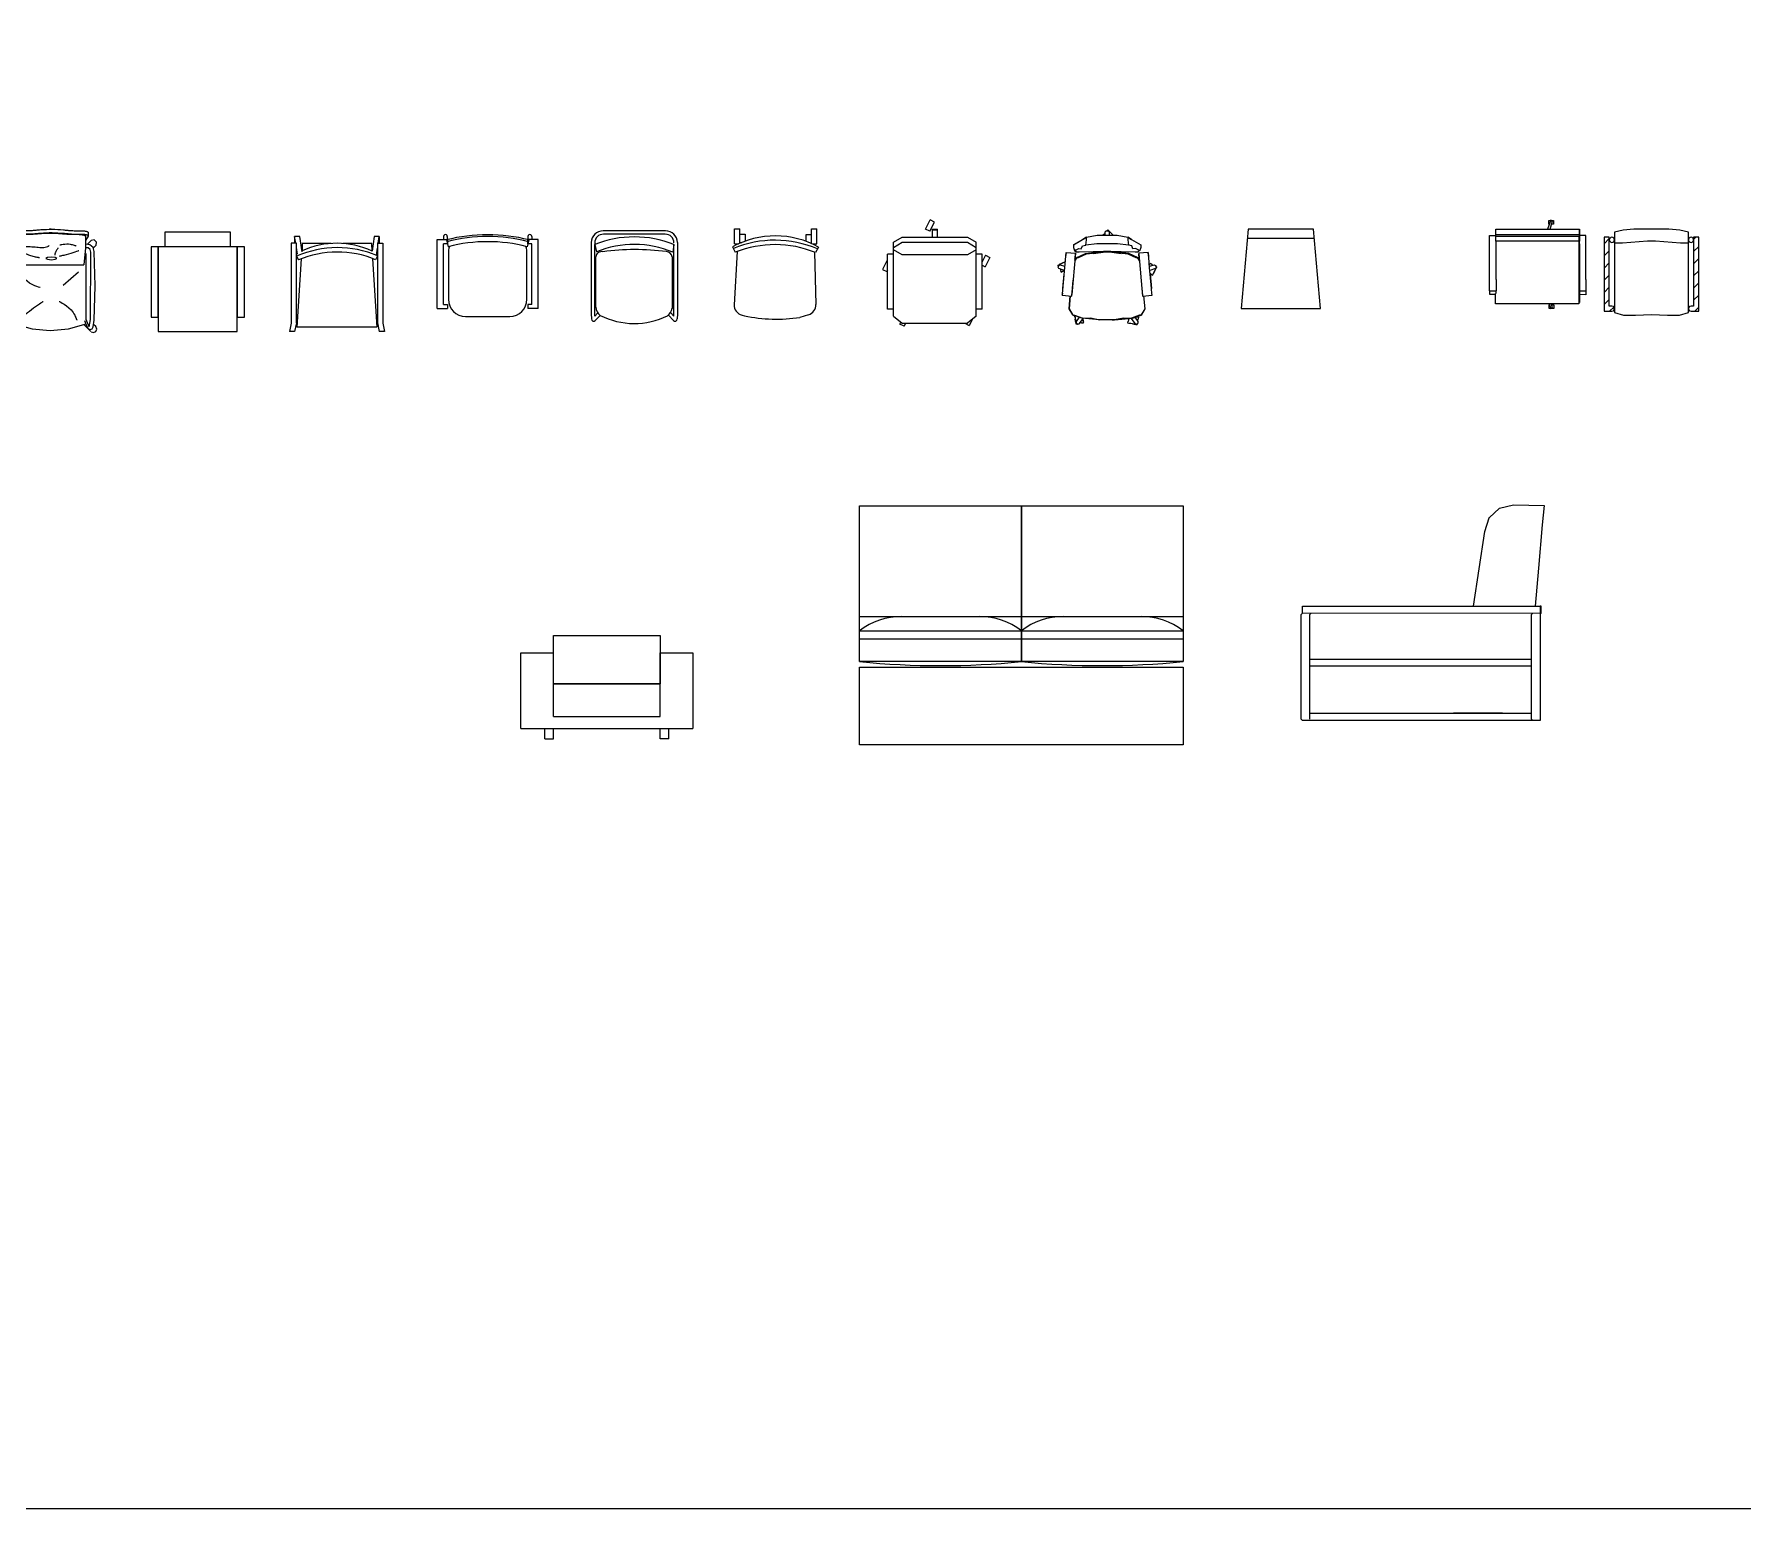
# Model space of a CAD drawing. Header units: millimetres. Extents: x 3103 to 179340, y -10977 to 70536.
# Drawn here: x 157594 to 167523, y 3121 to 11690 of the extents above; entities that cross this region are included whole.
import ezdxf

# ---------------------------------------------------------------- set-up
doc = ezdxf.new("R2010")
doc.units = ezdxf.units.MM
doc.header["$LTSCALE"] = 0.5
doc.linetypes.add('ELGO_LTYPE0', pattern=[0])
doc.linetypes.add('HIDDEN', pattern=[0.375, 0.25, -0.125])
for name, color, linetype in [('AS-02', 11, 'Continuous'), ('MEBEL', 1, 'Continuous'), ('РАЗМЕРЫ ПЕРЕГОРОДОК', 27, 'Continuous')]:
    doc.layers.add(name, color=color, linetype=linetype)
doc.layers.add('Интерьер - Мебель_Ном_пера__1', color=7, linetype='Continuous', lineweight=13)
doc.layers.add('Интерьер - Мебель_Ном_пера__11', color=171, linetype='Continuous', lineweight=18)
pattern_1 = [(45, (275, -476.28), (-35.3553, 35.3553), [])]

# ---------------------------------------------------------------- blocks, each defined once
blk = doc.blocks.new('ARMCX2')
at = {"layer": 'AS-02'}
for points in [[(-189, 578.9), (189, 578.9), (189, 491.1), (-189, 491.1)], [(-271.5, 83.6), (-229.7, 83.6), (-229.7, 491.1), (-271.5, 491.1)], [(-229.7, 0), (229.7, 0), (229.7, 491.1), (-229.7, 491.1)], [(229.7, 83.6), (271.5, 83.6), (271.5, 491.1), (229.7, 491.1)]]:
    blk.add_lwpolyline(points, close=True, dxfattribs=at)
blk = doc.blocks.new('CHEDIN2')
at = {"layer": 'AS-02'}
blk.add_lwpolyline([(-230, 0), (230, 0), (189.5, 459.5), (-189.5, 459.5)], close=True, dxfattribs=at)
blk.add_lwpolyline([(-194, 408), (194, 408)], dxfattribs=at)
blk = doc.blocks.new('supkomfort FATAX')
at = {"layer": 'Интерьер - Мебель_Ном_пера__11', "linetype": 'Continuous'}
for p, q in [((-293, 221.986), (-233, 221.986)), ((-293, -178.986), (-293, 221.986)), ((-256.436, 239.182), (-256.436, 221.986)), ((-239.641, 219.741), (-229.544, 180.54)), ((-234.452, 239.816), (-234.452, 221.986)), ((-233, 221.986), (-233, 198.014)), ((239.681, 219.73), (229.582, 180.528)), ((294, 221.986), (233, 221.986)), ((233, 198.014), (233, 221.986)), ((234.017, 239.182), (234.017, 221.986)), ((256.001, 239.816), (256.001, 221.986)), ((294, -178.986), (294, 221.986)), ((-256, -155.014), (-256, 198.014)), ((-233, 198.014), (-256, 198.014)), ((-228.458, 138.49), (-228.458, -125)), ((228.458, -125), (228.458, 138.49)), ((257, 198.014), (233, 198.014)), ((257, -155.014), (257, 198.014)), ((-293, -178.986), (-233, -178.986)), ((-256, -155.014), (-233, -155.014)), ((-233, -155.014), (-233, -178.986)), ((257, -155.014), (233, -155.014)), ((233, -155.014), (233, -178.986)), ((294, -178.986), (233, -178.986)), ((-128.458, -225), (128.458, -225))]:
    blk.add_line(p, q, dxfattribs=at)
for centre, radius, start, end in [((-245.453, 239.816), 11.001, 0, 183.3027), ((-0.003, -710.633), 960.741, 75.5534, 104.4438), ((-0.003, -710.633), 950.268, 75.5534, 104.4438), ((-0.003, -710.633), 920.26, 75.5534, 104.4438), ((245, 239.816), 11.001, 0, 183.3027), ((-78.458, 138.49), 150, 162.9449, 180), ((78.458, 138.49), 150, 0, 17.0545), ((-128.458, -125), 100, 180, 270), ((128.458, -125), 100, 270, 360)]:
    blk.add_arc(centre, radius, start, end, dxfattribs=at)
blk = doc.blocks.new('superkomfortchair 2')
at = {"layer": 'Интерьер - Мебель_Ном_пера__11', "linetype": 'Continuous'}
for p, q in [((-239.2, -32.01), (-239.2, 55.695)), ((-239.2, 55.695), (-208, 55.695)), ((-208, -28.902), (-208, 55.695)), ((-208, 25.149), (-176.8, 25.149)), ((-176.8, 25.149), (-176.8, -16.449)), ((208, 20.149), (176.8, 20.149)), ((176.8, 20.149), (176.8, -17.679)), ((208, -28.451), (208, 55.695)), ((208, 55.695), (239.2, 55.695)), ((239.2, -32.01), (239.2, 55.695)), ((-249.58336, -49.416), (-233.80448, -80.984)), ((-222.58288, -76.582), (-240.46048, -385.443)), ((-239.2, -32.01), (-214.95656, -32.01)), ((-208, -23.451), (-195.0676, -23.451)), ((216.62264, -32.01), (239.2, -32.01)), ((225.59576, -79.924), (234.65, -384.913)), ((249.79032, -50.487), (231.5248, -82.322)), ((-194.47064, -446.69), (-180.09368, -450.434)), ((191.47336, -443.715), (141.24136, -459.332))]:
    blk.add_line(p, q, dxfattribs=at)
for centre, major_axis, start_param, end_param in [((-0.86112, -466.333), (-499.8656, 0), 4.187126906, 5.2331917385), ((-4.36904, -598.93), (-611.75504, 0), 4.2951139175, 5.1170365861), ((-2.782, -609.946), (-596.65944, 0), 4.3088252241, 5.1099732387), ((-178.1572, -388.777), (-62.4, 0), 6.2275878439, 7.5894769858), ((172.27496, -386.625), (-62.4, 0), 1.8835191862, 3.1701305322), ((5.6784, 383.421), (-886.88392, 0), 1.3597668216, 1.7242509106)]:
    blk.add_ellipse(centre, major_axis=major_axis, ratio=0.9615384615, start_param=start_param, end_param=end_param, dxfattribs=at)
blk = doc.blocks.new('maxikomfort3')
at = {"layer": 'Интерьер - Мебель_Ном_пера__11', "linetype": 'Continuous'}
for p, q in [((180.462, 310.48), (-180.658, 310.48)), ((-250, 242.063), (-250, -171.663)), ((-230, 240.937), (-230, 230.5)), ((-230, 230.5), (-219.513, 187.601)), ((-230, -186.199), (-230, 230.5)), ((179.338, 290.6), (-179.542, 290.6)), ((190.94, 289.291), (179.338, 290.6)), ((229.782, 230.355), (223.738, 185.584)), ((230, -186.199), (230, 230.5)), ((231.553, 229.639), (231.553, 227.069)), ((250, 242.063), (250, -171.663)), ((-224.077, -133.1), (-224.077, 159.4)), ((220.317, 159.4), (220.32, -140.542)), ((-250, -171.663), (-249.252, -201.607)), ((-212.461, -166.393), (-230, -186.199)), ((-199.072, -181.437), (-227.738, -210.912)), ((-212.335, -166.559), (-212.458, -166.901)), ((-212.206, -166.73), (-212.254, -166.936)), ((197.731, -180.059), (227.738, -210.912)), ((210.807, -164.526), (230, -186.199)), ((250, -171.663), (249.252, -201.607))]:
    blk.add_line(p, q, dxfattribs=at)
for centre, radius, start, end in [((-180.663, 241.137), 69.343, 89.9956, 179.2355), ((180.663, 241.137), 69.343, 0.764513, 90.0044), ((-180.184, 240.788), 49.816, 89.2611, 179.8288), ((-0.29, -341.335), 616.249, 68.0781, 111.8856), ((-0.29, -341.335), 572.566, 66.97, 112.5121), ((2.044, -1249.468), 1450.51, 82.7112, 97.3331), ((180.184, 240.788), 49.816, 0.171222, 90.7389), ((-189.074, 154.317), 35.37, 80.2669, 171.7371), ((185.314, 154.317), 35.37, 8.262911, 88.762), ((-152.486, -126.701), 71.876, 185.1074, 229.5993), ((-0.623, 216.928), 445.058, 243.5195, 295.8577), ((149.835, -126.465), 71.876, 307.3918, 349.5781), ((-236.971, -202.735), 12.333, 174.7522, 318.473), ((236.971, -202.735), 12.333, 221.527, 5.247762)]:
    blk.add_arc(centre, radius, start, end, dxfattribs=at)
blk = doc.blocks.new('staff armchair')
at = {"layer": 'Интерьер - Мебель_Ном_пера__11', "linetype": 'Continuous'}
for p, q in [((-245.995, 300), (-245.995, 259.926)), ((-239.953, 259.926), (-245.995, 300)), ((-216, 300), (-245.995, 300)), ((-201.725, 209.668), (-216, 300)), ((215.967, 300), (204.27, 214.588)), ((245.963, 300), (215.967, 300)), ((239.92, 259.926), (245.963, 300)), ((245.963, 300), (245.963, 266.595)), ((-235.377, 259.926), (-265.87, 259.926)), ((-265.87, 259.926), (-265.869, -204.043)), ((-235.377, -201.618), (-235.377, 259.926)), ((-228.698, 196.146), (-234.74, 236.22)), ((-201.695, 258.113), (-202.664, 215.606)), ((-34.582, 259.025), (-201.652, 259.025)), ((201.652, 259.025), (34.008, 259.025)), ((204.27, 214.588), (201.695, 258.113)), ((229.302, 190.652), (235.344, 230.726)), ((235.344, 259.926), (265.837, 259.926)), ((235.344, 259.926), (235.344, -201.618)), ((245.963, 266.595), (244.946, 259.926)), ((265.837, 259.926), (265.837, -204.043)), ((-234.933, 184.542), (-223.735, 163.23)), ((-231.051, -227.314), (-207.007, 169.422)), ((206.945, 170.435), (231.051, -227.314)), ((235.568, 186.958), (223.683, 164.537)), ((-265.869, -204.043), (-275.991, -253.405)), ((-245.995, -253.405), (-275.991, -253.405)), ((-235.377, -201.618), (-245.995, -253.405)), ((231.051, -227.314), (-231.051, -227.314)), ((235.344, -201.618), (245.963, -253.405)), ((275.958, -253.405), (245.963, -253.405)), ((265.837, -204.043), (275.958, -253.405))]:
    blk.add_line(p, q, dxfattribs=at)
for centre, radius, start, end in [((3.086, -353.377), 588.226, 66.7199, 113.8685), ((1.56, -364.393), 573.711, 67.2201, 113.1225), ((-0.287, -220.781), 481.03, 64.8336, 114.8798)]:
    blk.add_arc(centre, radius, start, end, dxfattribs=at)
blk = doc.blocks.new('B92')
at = {"layer": 'Интерьер - Мебель_Ном_пера__1', "linetype": 'Continuous'}
for p, q in [((-53.6, 286), (-26.3, 339.4)), ((-28.6, 273.3), (-1.4, 326.7)), ((-1.4, 326.7), (-26.3, 339.4)), ((-240, 209.3), (-190, 239.5)), ((-240, 179.9), (-190, 209.9)), ((-240, -220), (-240, 209.3)), ((-190, 239.5), (190, 239.5)), ((-190, 209.9), (190, 209.9)), ((-28.6, 273.3), (-53.6, 286)), ((-15, 285.4), (-15, 239.5)), ((-15, 285.4), (15, 285.4)), ((-15, 281.8), (15, 281.8)), ((15, 239.5), (15, 285.4)), ((190, 239.5), (240, 209.3)), ((190, 209.9), (240, 179.9)), ((240, -220), (240, 209.3)), ((-276.3, 105.2), (-303.6, 51.7)), ((-276.3, 105.2), (-275, 104.5)), ((-275, -180), (-275, 140)), ((-240, 140), (-275, 140)), ((-190, 136), (-240, 166.2)), ((190, 136), (-190, 136)), ((240, 166.2), (190, 136)), ((275, 140), (240, 140)), ((275, -180), (275, 140)), ((294.3, 133.7), (275, 95.8)), ((319.2, 121), (292, 67.5)), ((294.3, 133.7), (319.2, 121)), ((-303.6, 51.7), (-278.6, 39)), ((-275, 46.1), (-278.6, 39)), ((275, 77.2), (276.1, 73.9)), ((276.1, 73.9), (275, 73.6)), ((275.4, 76), (292, 67.5)), ((-240, -180), (-275, -180)), ((275, -180), (240, -180)), ((-240, -220), (-190, -260)), ((-202.8, -265.5), (-197.1, -254.3)), ((-177.8, -278.3), (-202.8, -265.5)), ((-190, -260), (190, -260)), ((-177.8, -278.3), (-168.5, -260)), ((175.2, -260), (174.9, -260.6)), ((174.9, -260.6), (199.8, -273.3)), ((240, -220), (190, -260)), ((218, -237.6), (199.8, -273.3))]:
    blk.add_line(p, q, dxfattribs=at)
blk = doc.blocks.new('m_101')
for p, q in [((-16.690779, -18.532419), (-16.68191, 0.057375)), ((-16.68191, 0.057375), (-14.340019, 0.057375)), ((-14.589882, 0.057375), (-14.558887, 1.362896)), ((-14.558887, 1.362896), (-13.752794, 1.362896)), ((-13.752794, 1.362896), (-13.752794, -0.022114)), ((-13.752794, 1.362896), (-13.729, 1.362896)), ((-13.748264, 1.362896), (-13.748264, 1.400053)), ((-13.748264, 1.400053), (-1.416445, 1.400053)), ((-2.646828, -18.53149), (-2.646828, 0.041699)), ((-2.646828, 0.041699), (-0.603104, 0.041699)), ((-1.647425, -18.652046), (-1.647425, 0)), ((-1.647425, 0), (-1.152897, 0)), ((-1.416445, 1.400053), (-1.416445, 0.041699)), ((-1.152897, 0), (-1.152897, -18.652046)), ((-1.152897, 0), (0, 0)), ((-0.603104, 0.041699), (-0.603104, 0)), ((0, 0), (0, -18.652046)), ((-13.752794, -0.022114), (-14.340019, -0.022114)), ((-13.752794, -0.022114), (-13.729, -0.022114)), ((-13.748264, -0.042033), (-13.748264, -0.022114)), ((-13.536596, -0.042033), (-13.748264, -0.042033)), ((-13.003921, -0.042033), (-13.536596, -0.042033)), ((-12.653208, -0.042033), (-13.003921, -0.042033)), ((-12.175226, -0.042033), (-12.653208, -0.042033)), ((-11.2607, -0.042033), (-12.175226, -0.042033)), ((-11.2607, -0.042033), (-2.646828, -0.042033)), ((-11.207819, -0.042033), (-11.2607, -0.042033)), ((-2.692127, -18.694091), (-2.646828, -3.052092)), ((-17.738438, -12.955022), (-17.738438, -11.876309)), ((-17.738438, -11.876309), (-16.875172, -11.876309)), ((-16.68787, -11.893988), (-17.738438, -12.301946)), ((-17.738438, -12.301946), (-17.613745, -12.683439)), ((-16.875172, -12.955022), (-17.738438, -12.955022)), ((-17.613745, -12.683439), (-16.68787, -12.43701)), ((-16.875172, -11.876309), (-16.875172, -11.966896)), ((-16.875172, -12.486863), (-16.875172, -12.680948)), ((-16.875172, -12.680948), (-16.875172, -12.955022)), ((2.02775, -12.289942), (0, -11.5062)), ((0, -12.168312), (1.903915, -12.671483)), ((1.1168, -11.937833), (1.1168, -11.832714)), ((1.1168, -11.832714), (1.980114, -11.832714)), ((1.1168, -12.911427), (1.1168, -12.463474)), ((1.980114, -12.911427), (1.1168, -12.911427)), ((1.903915, -12.671483), (2.02775, -12.289942)), ((1.980114, -11.832714), (1.980114, -12.271536)), ((1.980114, -12.43676), (1.980114, -12.637353)), ((1.980114, -12.637353), (1.980114, -12.911427)), ((-14.78281, -18.532419), (-16.690779, -18.532419)), ((-16.376257, -18.652046), (-16.376257, -18.532419)), ((-15.960026, -18.652046), (-16.376257, -18.652046)), ((-14.827633, -18.652046), (-15.960026, -18.652046)), ((-13.153315, -18.652046), (-14.827633, -18.652046)), ((-13.414335, -18.532419), (-14.78281, -18.532419)), ((-14.624643, -20.09306), (-14.558887, -18.708003)), ((-14.558887, -18.708003), (-13.752794, -18.708003)), ((-13.752794, -18.708003), (-14.558887, -18.708003)), ((-13.752794, -18.708003), (-13.752794, -20.09306)), ((-13.729, -18.708003), (-13.752794, -18.708003)), ((-13.748264, -18.708003), (-13.748264, -18.675041)), ((-13.748264, -18.675041), (-11.2607, -18.675041)), ((-5.016518, -18.532419), (-13.414335, -18.532419)), ((-9.865189, -18.652046), (-13.153315, -18.652046)), ((-11.2607, -18.675041), (-11.960793, -18.675041)), ((-11.2607, -18.675041), (-2.692127, -18.675041)), ((-6.344557, -18.652046), (-9.865189, -18.652046)), ((-8.114529, -18.652046), (-8.113241, -18.675041)), ((-7.608461, -18.675041), (-7.607222, -18.652046)), ((-6.344557, -18.652046), (-3.257275, -18.652046)), ((-3.257275, -18.652046), (-6.344557, -18.652046)), ((-2.692127, -18.532419), (-5.016518, -18.532419)), ((-3.257275, -18.652046), (-2.692127, -18.652046)), ((-1.391888, -18.694091), (-2.692127, -18.694091)), ((-2.563333, -18.53149), (-2.646828, -18.53149)), ((-2.087021, -18.53149), (-2.563333, -18.53149)), ((-1.786995, -18.53149), (-2.087021, -18.53149)), ((-1.647425, -18.53149), (-1.786995, -18.53149)), ((-1.152897, -18.652046), (-1.647425, -18.652046)), ((-1.416445, -20.11714), (-1.416445, -18.694091)), ((-1.391888, -18.652046), (-1.391888, -18.694091)), ((-1.391888, -18.694091), (-0.442457, -18.694091)), ((-1.152897, -18.652046), (0, -18.652046)), ((0, -18.652046), (-1.152897, -18.652046)), ((-0.544834, -18.652046), (-0.524521, -18.652046)), ((-0.442457, -18.694091), (-0.442457, -18.652046)), ((-0.442457, -18.652046), (-0.340176, -18.652046)), ((-0.442457, -18.652046), (-0.279427, -18.652046)), ((-13.752794, -20.09306), (-14.624643, -20.09306)), ((-13.752794, -20.09306), (-13.729, -20.09306)), ((-13.748264, -20.11714), (-13.748264, -20.09306)), ((-13.536596, -20.11714), (-13.748264, -20.11714)), ((-13.003921, -20.11714), (-13.536596, -20.11714)), ((-12.653208, -20.11714), (-13.003921, -20.11714)), ((-12.175226, -20.11714), (-12.653208, -20.11714)), ((-11.2607, -20.11714), (-12.175226, -20.11714)), ((-11.2607, -20.11714), (-1.416445, -20.11714)), ((-11.207819, -20.11714), (-11.2607, -20.11714))]:
    blk.add_line(p, q)
blk = doc.blocks.new('m_102')
for p, q in [((-0.24, -0.17), (-0.04, 0.04)), ((-0.04, 0.04), (1.13, -1.13)), ((-0.04, 0.04), (0.04, -0.04)), ((-7.69, -3.28), (-7.72, -3.56)), ((-7.72, -3.56), (-7.69, -3.84)), ((-7.69, -3.28), (-4.83, -1.58)), ((-5.63, -2.1), (-7.69, -3.28)), ((-5.96, -4.15), (-5.69, -3.52)), ((-5.69, -3.52), (-4.95, -3.32)), ((-4.83, -1.58), (-5.63, -2.1)), ((-4.95, -3.32), (-4.83, -2.13)), ((-2.51, -3.06), (-4.95, -3.32)), ((-4.83, -1.58), (-2.43, -1.13)), ((-4.83, -2.13), (-4.83, -1.58)), ((2.13, -3.06), (-2.51, -3.06)), ((-2.43, -1.13), (2.06, -1.13)), ((-1.2, -1.13), (-0.94, -0.86)), ((-0.94, -0.86), (-0.87, -0.93)), ((-0.87, -0.93), (-0.62, -0.68)), ((-0.63, -1.13), (-0.61, -0.38)), ((-0.61, -0.38), (-0.4, -0.16)), ((-0.4, -0.16), (0.03, -0.16)), ((0.03, -0.16), (0.24, -0.38)), ((0.24, -0.38), (0.25, -1.13)), ((2.06, -1.13), (4.46, -1.58)), ((4.57, -3.32), (2.13, -3.06)), ((4.46, -1.58), (4.45, -2.13)), ((4.45, -2.13), (4.57, -3.32)), ((4.46, -1.58), (5.25, -2.1)), ((5.29, -2.12), (4.46, -1.58)), ((5.31, -3.52), (4.57, -3.32)), ((5.25, -2.1), (7.32, -3.28)), ((5.58, -4.15), (5.31, -3.52)), ((7.32, -3.28), (7.35, -3.56)), ((7.35, -3.56), (7.32, -3.84)), ((-11.22, -7.87), (-10.27, -7.39)), ((-10.89, -7.7), (-9.6, -7.05)), ((-10.27, -7.39), (-10.89, -7.7)), ((-9.6, -7.05), (-10.27, -7.39)), ((-10.18, -14.22), (-9.37, -4.96)), ((-9.6, -7.05), (-9.55, -7.02)), ((-9.37, -4.96), (-9.46, -5.95)), ((-9.37, -4.96), (-7.26, -5.14)), ((-7.26, -5.14), (-8.07, -14.41)), ((-7.69, -3.84), (-7.53, -4.34)), ((-7.53, -4.34), (-7.45, -4.55)), ((-7.29, -4.5), (-7.53, -4.34)), ((-7.45, -4.55), (-7.29, -4.5)), ((-7.45, -4.55), (-7.09, -4.82)), ((-7.41, -6.9), (-6.88, -6.11)), ((-6.95, -6.08), (-7.4, -6.75)), ((-7.38, -6.52), (-7.36, -6.26)), ((-7.36, -6.26), (-7.27, -5.29)), ((-7.29, -4.5), (-6.52, -4.07)), ((-7.09, -4.82), (-7.29, -4.5)), ((-7.09, -4.82), (-6.42, -4.85)), ((-6.95, -6.08), (-5.04, -5.23)), ((-6.88, -6.11), (-6.95, -6.08)), ((-6.88, -6.11), (-6.61, -6.12)), ((-6.61, -6.12), (-4.8, -5.26)), ((-6.52, -4.07), (-5.96, -4.15)), ((-6.42, -4.85), (-3.32, -4.77)), ((-5.04, -5.23), (-1.03, -4.8)), ((-4.8, -5.26), (-0.74, -4.82)), ((-0.74, -4.82), (-3.34, -5.25)), ((-3.34, -5.25), (-0.47, -4.82)), ((-3.32, -4.77), (2.95, -4.77)), ((-1.01, -4.8), (-2.54, -4.96)), ((-1.25, -4.82), (-1.25, -4.77)), ((-1.03, -4.8), (-1.03, -4.82)), ((-1.03, -4.82), (-1.01, -4.8)), ((-1.01, -4.8), (-1.03, -4.8)), ((-0.74, -4.8), (-1.01, -4.8)), ((-0.47, -4.79), (-0.74, -4.8)), ((0.1, -4.79), (-0.47, -4.79)), ((-0.47, -4.82), (0.1, -4.82)), ((0.37, -4.8), (0.1, -4.79)), ((0.1, -4.82), (0.37, -4.82)), ((0.64, -4.8), (0.37, -4.8)), ((0.37, -4.82), (2.97, -5.25)), ((2.97, -5.25), (0.62, -4.82)), ((0.62, -4.82), (4.43, -5.26)), ((4.67, -5.23), (0.64, -4.8)), ((0.87, -4.82), (0.87, -4.77)), ((2.95, -4.77), (6.05, -4.86)), ((4.43, -5.26), (6.24, -6.12)), ((6.58, -6.08), (4.67, -5.23)), ((6.14, -4.07), (5.58, -4.15)), ((6.05, -4.86), (6.72, -4.82)), ((6.92, -4.5), (6.14, -4.07)), ((6.24, -6.12), (6.51, -6.11)), ((6.51, -6.11), (6.58, -6.08)), ((6.51, -6.11), (7.04, -6.9)), ((6.58, -6.08), (7.03, -6.75)), ((6.72, -4.82), (6.92, -4.5)), ((7.08, -4.55), (6.72, -4.82)), ((9, -4.96), (6.89, -5.14)), ((6.89, -5.14), (6.99, -6.26)), ((6.9, -5.26), (7.73, -14.73)), ((6.99, -6.26), (6.9, -5.29)), ((7.16, -4.34), (7.08, -4.55)), ((7.32, -3.84), (7.16, -4.34)), ((9, -4.96), (9.09, -5.95)), ((9.01, -5.07), (9, -4.96)), ((9.1, -6.12), (9.01, -5.07)), ((9.3, -8.43), (9.1, -6.12)), ((9.28, -7.66), (9.43, -7.38)), ((9.43, -7.38), (9.8, -7.58)), ((9.8, -7.58), (9.77, -7.65)), ((-11.13, -7.83), (-11.22, -7.87)), ((-11.22, -7.87), (-11.09, -8.12)), ((-11.14, -8.27), (-11.01, -7.87)), ((-11, -8.54), (-11.14, -8.27)), ((-11.01, -7.87), (-10.74, -7.74)), ((-9.72, -8.99), (-11, -8.54)), ((-10.74, -7.74), (-9.64, -8.06)), ((-10.72, -8.64), (-10.56, -8.96)), ((-10.56, -8.96), (-10.64, -9)), ((-10.64, -9), (-10.57, -8.96)), ((-10.64, -9), (-10.45, -9.38)), ((-10.57, -8.96), (-10.56, -8.96)), ((-10.45, -9.38), (-9.73, -9.01)), ((-9.73, -9.01), (-10.36, -9.34)), ((-10.17, -9.24), (-9.73, -9.01)), ((-10.08, -13.05), (-9.8, -9.86)), ((-8.1, -14.73), (-7.79, -11.19)), ((9.24, -7.74), (9.28, -7.66)), ((9.27, -8.06), (10.37, -7.74)), ((9.5, -10.64), (9.3, -8.43)), ((10.63, -8.54), (9.35, -8.99)), ((9.41, -9.65), (9.64, -9.77)), ((9.43, -9.86), (9.71, -13.05)), ((9.71, -13.06), (9.5, -10.64)), ((9.63, -9.78), (9.6, -9.85)), ((9.6, -9.85), (9.97, -10.04)), ((9.64, -9.77), (9.63, -9.78)), ((9.77, -7.65), (9.76, -7.66)), ((9.76, -7.66), (10.08, -7.82)), ((9.97, -10.04), (10.46, -9.1)), ((10.46, -9.1), (10.12, -9.77)), ((10.37, -7.74), (10.63, -7.87)), ((10.46, -9.1), (10.94, -8.15)), ((10.63, -7.87), (10.76, -8.27)), ((10.76, -8.27), (10.63, -8.54)), ((10.94, -8.15), (10.68, -8.02)), ((10.77, -8.48), (10.89, -8.24)), ((-10.17, -14.11), (-10.21, -14.54)), ((-10.21, -14.54), (-10.18, -14.22)), ((-10.21, -14.54), (-8.1, -14.73)), ((-8.66, -17.56), (-8.43, -14.7)), ((-8.58, -17.6), (-8.34, -14.71)), ((-8.1, -14.73), (-8.06, -14.26)), ((7.6, -13.23), (7.62, -13.52)), ((7.69, -14.26), (7.69, -14.29)), ((7.73, -14.73), (9.84, -14.54)), ((7.97, -14.71), (8.21, -17.6)), ((8.29, -17.56), (8.05, -14.7)), ((9.81, -14.22), (9.71, -13.06)), ((9.84, -14.54), (9.8, -14.11)), ((9.84, -14.54), (9.81, -14.22)), ((-7.83, -18.9), (-8.66, -17.56)), ((-7.75, -18.97), (-8.58, -17.6)), ((-7.75, -18.97), (-7.83, -18.9)), ((-7.75, -18.97), (-7.45, -18.98)), ((-5.86, -19.64), (-7.75, -18.97)), ((-7.45, -18.98), (-5.64, -19.66)), ((-7.45, -19.08), (-7.44, -19.16)), ((-7.39, -19.42), (-7.45, -19.08)), ((7.08, -18.98), (5.26, -19.66)), ((5.49, -19.64), (7.38, -18.97)), ((7.38, -18.97), (7.08, -18.98)), ((8.21, -17.6), (7.38, -18.97)), ((7.38, -18.97), (7.46, -18.9)), ((7.46, -18.9), (8.29, -17.56)), ((-7.44, -19.16), (-7.2, -20.64)), ((-7.2, -20.64), (-7.32, -19.9)), ((-7.2, -20.64), (-7.17, -20.86)), ((-7.17, -20.86), (-7.15, -20.94)), ((-7.15, -20.94), (-6.87, -20.9)), ((-6.43, -19.44), (-7.13, -20.45)), ((-7.13, -20.45), (-7.09, -20.74)), ((-7.09, -20.74), (-6.74, -20.99)), ((-6.74, -20.99), (-6.45, -20.95)), ((-6.45, -20.95), (-5.48, -19.68)), ((-6.27, -20.71), (-5.91, -20.65)), ((-5.91, -20.65), (-5.91, -20.67)), ((-5.91, -20.67), (-5.9, -20.75)), ((-5.9, -20.75), (-5.48, -20.68)), ((-1.86, -20.03), (-5.86, -19.64)), ((-5.64, -19.66), (-3.91, -19.63)), ((-1.8, -20.04), (-5.64, -19.66)), ((-5.49, -20.6), (-5.61, -19.85)), ((-5.61, -19.85), (-5.53, -20.37)), ((-5.53, -20.37), (-5.61, -19.85)), ((-5.53, -20.37), (-5.49, -20.6)), ((-5.48, -20.68), (-5.49, -20.6)), ((-3.91, -19.63), (-1.8, -20.04)), ((-1.8, -20.04), (-1.86, -20.03)), ((-1.29, -20.04), (-1.8, -20.04)), ((-0.76, -20.04), (-1.29, -20.04)), ((0.38, -20.04), (-0.76, -20.04)), ((0.92, -20.04), (0.38, -20.04)), ((0.92, -20.04), (3.55, -19.63)), ((5.26, -19.66), (0.92, -20.04)), ((0.92, -20.04), (1.42, -20.04)), ((1.42, -20.04), (1.49, -20.03)), ((1.49, -20.03), (5.49, -19.64)), ((3.55, -19.63), (5.26, -19.66)), ((4.44, -20.79), (4.51, -20.37)), ((4.52, -20.8), (4.44, -20.79)), ((4.51, -20.37), (4.59, -20.38)), ((4.75, -20.84), (4.52, -20.8)), ((4.59, -20.38), (4.6, -20.38)), ((4.6, -20.38), (4.71, -19.72)), ((5.09, -20.89), (4.75, -20.84)), ((5.49, -20.95), (5.09, -20.89)), ((5.11, -19.68), (6.07, -20.95)), ((5.49, -20.95), (6.23, -21.07)), ((6.23, -21.07), (5.49, -20.95)), ((6.76, -20.45), (6.06, -19.44)), ((6.07, -20.95), (6.37, -20.99)), ((6.23, -21.07), (6.46, -21.11)), ((6.28, -19.36), (6.72, -19.43)), ((6.37, -20.99), (6.71, -20.74)), ((6.46, -21.11), (6.54, -21.12)), ((6.54, -21.12), (6.58, -20.84)), ((6.65, -19.85), (6.59, -20.2)), ((6.66, -19.85), (6.65, -19.85)), ((6.65, -19.85), (6.65, -19.85)), ((6.74, -19.86), (6.66, -19.85)), ((6.71, -20.74), (6.76, -20.45)), ((6.72, -19.43), (6.8, -19.45)), ((6.8, -19.45), (6.74, -19.86))]:
    blk.add_line(p, q)
blk = doc.blocks.new('m_140')
at = {"color": 0, "linetype": 'ELGO_LTYPE0'}
for p, q in [((-296.2, 1179.3), (-236.2, 1234.1)), ((-236.2, 1234.1), (-154.3, 1254.8)), ((-154.3, 1254.8), (23, 1250.8)), ((23, 1250.8), (13, 1138)), ((-387.6, 664.6), (-320.7, 1099.2)), ((-320.7, 1099.2), (-296.2, 1179.3)), ((-296.2, 1179.3), (-295.2, 1180.1)), ((13, 1138), (-9.4, 885.3)), ((-9.4, 885.3), (-29, 664.6)), ((-1388.7, 616.3), (-1380.5, 623.9)), ((-1388.7, 7.8), (-1388.7, 616.3)), ((-1380.5, 623.4), (-1380.5, 664.6)), ((-1380.5, 664.6), (0.1, 664.6)), ((6.6, 623.4), (-1380.5, 623.9)), ((-1380.5, 623.4), (-1380.5, 623.4)), ((-1338.8, 616.3), (-1330.5, 623.9)), ((-1338.8, 7.8), (-1338.8, 616.3)), ((-1330.5, 623.4), (-1330.6, 623.4)), ((-49.9, 616.3), (-41.5, 624.1)), ((-49.7, 7.6), (-49.9, 616.3)), ((0, 624.1), (0, 0)), ((0.1, 664.6), (0.1, 623.4)), ((6.6, 664.6), (0.1, 664.6)), ((6.6, 623.4), (6.6, 664.6)), ((-1338.8, 357.2), (-49.9, 357.2)), ((-49.9, 316), (-1338.8, 316.5)), ((-1380.3, 0), (-1388.7, 7.8)), ((-1338.8, 0), (-1380.3, 0)), ((-1373.6, 2.9), (-44.7, 2.9)), ((-1338.8, 44.1), (-679.7, 44.1)), ((-1338.8, 2.9), (-1338.8, 0)), ((-681.5, 44.1), (-218.5, 44.1)), ((-218.5, 44.1), (-504, 44.1)), ((-218.5, 44.1), (-49.7, 44.1)), ((-41.5, 0), (-49.7, 7.6)), ((0, 0), (-41.5, 0))]:
    blk.add_line(p, q, dxfattribs=at)
blk = doc.blocks.new('div 32')
at = {"layer": 'MEBEL'}
for p, q in [((0, 745.1), (940, 745.1)), ((940, 745.1), (1880, 745.1)), ((0, 662.6), (940, 662.6)), ((940, 662.6), (1880, 662.6))]:
    blk.add_line(p, q, dxfattribs=at)
at = {"layer": 'MEBEL', "linetype": 'HIDDEN', "ltscale": 20}
for p, q in [((0, 616.3), (940, 616.3)), ((940, 616.3), (1880, 616.3))]:
    blk.add_line(p, q, dxfattribs=at)
at = {"layer": 'MEBEL'}
for points in [[(940, 483), (0, 483), (0, 1388), (940, 1388)], [(1880, 483), (940, 483), (940, 1388), (1880, 1388)], [(0, 0), (0, 450), (1880, 450), (1880, 0)]]:
    blk.add_lwpolyline(points, close=True, dxfattribs=at)
for centre, radius, start, end in [((244.8, 341), 404.1, 90.14417, 127.27856), ((695.2, 341), 404.1, 52.72144, 89.85583), ((1184.8, 341), 404.1, 90.14417, 127.27856), ((1635.2, 341), 404.1, 52.72144, 89.85583), ((470, 5215.3), 4755.5, 264.32805, 275.67195), ((1410, 5215.3), 4755.5, 264.32805, 275.67195)]:
    blk.add_arc(centre, radius, start, end, dxfattribs=at)
blk = doc.blocks.new('kr8')
at = {"layer": 'MEBEL'}
for p, q in [((-4.4, 0), (-14.7, 0)), ((-276.4, -93.1), (-260, -109)), ((-227, -86.2), (-247.5, -65.9)), ((-232.5, -17.6), (-232.5, -37.2)), ((-216.9, -64.2), (-231.8, -39.1)), ((-229.1, -44.1), (-229.2, -43.9)), ((-216.9, -106.6), (-216.9, -39.1)), ((-14.3, -22), (-4.7, -22)), ((210.5, -39.1), (194.6, -64.4)), ((194.6, -39.8), (194.6, -107)), ((206.6, -86.2), (227.2, -65.9)), ((210.5, -19.6), (210.5, -39.1)), ((256, -93.1), (239.7, -109)), ((-245, -132.7), (-243.4, -524.2)), ((-218.1, -524.3), (-218.1, -140.9)), ((-204.7, -207.1), (-216.9, -106.6)), ((194.6, -107.3), (185.5, -207.1)), ((197.7, -524.3), (197.7, -140.9)), ((223, -524.2), (224.6, -132.7)), ((-204.7, -207.1), (185.5, -207.1)), ((153.4, -248.6), (64.7, -327)), ((-274.3, -565.9), (-261.9, -553.6)), ((-264.8, -527.8), (-258.3, -567.3)), ((-258.7, -567.4), (-252.8, -578.6)), ((-247.4, -595.6), (-230.8, -579)), ((-243.2, -523.7), (-235, -566.6)), ((-218.1, -524.3), (-235, -566.6)), ((-230.8, -579), (-223.3, -566.1)), ((-227, -575.2), (-205.8, -554.1)), ((-210.2, -532.1), (-223.6, -566)), ((206.6, -575.2), (184.9, -553.6)), ((203.2, -566), (189.8, -532.1)), ((214.6, -566.6), (197.7, -524.3)), ((202.9, -566.1), (210.5, -579)), ((225.6, -594.1), (210.5, -579)), ((214.6, -566.6), (222.9, -523.7)), ((232.4, -578.6), (238.3, -567.4)), ((238, -567.3), (244.4, -527.8)), ((254, -565.9), (241.4, -553.4))]:
    blk.add_line(p, q, dxfattribs=at)
for points in [[(-232.5, -17.6), (-232.2, -16.3), (-231.3, -15.3), (-230, -14.4), (-228.3, -13.6), (-226.2, -12.9), (-224, -12.4), (-221.7, -11.9), (-219.3, -11.5), (-218.3, -11.3), (-217.2, -11.1), (-216.1, -10.9), (-215, -10.7), (-213.9, -10.5), (-212.9, -10.3), (-211.8, -10.2), (-210.7, -10), (-209.1, -9.9), (-207.5, -9.7), (-205.9, -9.5), (-204.3, -9.3), (-202.7, -9.2), (-201.1, -9), (-199.4, -8.9), (-197.8, -8.8), (-188.2, -8.2), (-178.6, -7.9), (-169, -7.7), (-159.4, -7.6), (-149.8, -7.5), (-140.1, -7.4), (-130.5, -7.2), (-120.9, -6.8), (-114, -6.4), (-107, -5.9), (-100.1, -5.4), (-93.2, -4.7), (-86.3, -4.1), (-79.4, -3.4), (-72.5, -2.8), (-65.5, -2.2), (-49.2, -1.1), (-32.8, -0.4), (-16.4, 0), (0, 0), (16.4, -0.3), (32.8, -1), (49.2, -2.1), (65.5, -3.4), (70.6, -3.9), (75.7, -4.3), (80.7, -4.8), (85.8, -5.3), (90.9, -5.8), (96, -6.2), (101, -6.7), (106.1, -7), (113.5, -7.5), (120.8, -7.8), (128.2, -8.1), (135.5, -8.2), (142.9, -8.3), (150.3, -8.3), (157.6, -8.3), (165, -8.4), (169.7, -8.4), (174.3, -8.5), (179, -8.6), (183.6, -8.9), (188.2, -9.4), (192.8, -10.1), (197.3, -11.1), (201.8, -12.4), (203.3, -12.9), (204.8, -13.5), (206.2, -14.2), (207.5, -15), (208.7, -15.9), (209.6, -17), (210.2, -18.2), (210.5, -19.6)], [(-247.5, -65.9), (-265.7, -62.2), (-279.1, -74.9), (-276.4, -93.1)], [(-216.9, -85.8), (-241.1, -90.8), (-259.2, -107.6), (-265.9, -131.2)], [(-231.8, -39.1), (-232.5, -37.4), (-232.2, -35.9), (-231.1, -34.7), (-229.4, -33.7), (-227.2, -32.9), (-224.7, -32.2), (-222, -31.6), (-219.3, -31.1), (-218.3, -30.9), (-217.2, -30.7), (-216.1, -30.5), (-215, -30.3), (-213.9, -30.2), (-212.9, -30), (-211.8, -29.8), (-210.7, -29.7), (-209.1, -29.5), (-207.5, -29.3), (-205.9, -29.1), (-204.3, -29), (-202.7, -28.8), (-201.1, -28.7), (-199.4, -28.5), (-197.8, -28.4), (-188.2, -27.8), (-178.6, -27.5), (-169, -27.3), (-159.4, -27.2), (-149.8, -27.1), (-140.1, -27), (-130.5, -26.8), (-120.9, -26.5), (-114, -26.1), (-107, -25.6), (-100.1, -25), (-93.2, -24.4), (-86.3, -23.7), (-79.4, -23), (-72.5, -22.4), (-65.5, -21.8), (-49.2, -20.7), (-32.8, -20), (-16.4, -19.6), (0, -19.6), (16.4, -20), (32.8, -20.7), (49.2, -21.7), (65.5, -23), (70.6, -23.5), (75.7, -24), (80.7, -24.5), (85.8, -25), (90.9, -25.4), (96, -25.9), (101, -26.3), (106.1, -26.7), (113.5, -27.2), (120.8, -27.5), (128.2, -27.7), (135.5, -27.9), (142.9, -27.9), (150.3, -28), (157.6, -28), (165, -28), (169.7, -28), (174.3, -28.1), (179, -28.3), (183.6, -28.6), (188.2, -29.1), (192.8, -29.8), (197.3, -30.8), (201.8, -32.1), (203.3, -32.6), (204.7, -33.2), (206.2, -33.8), (207.5, -34.6), (208.6, -35.5), (209.5, -36.5), (210.1, -37.7), (210.5, -39.1)], [(-216.9, -39.1), (-217, -38.9), (-217, -38.7), (-217, -38.6), (-216.9, -38.4), (-216.9, -38.2), (-216.8, -38), (-216.8, -37.8), (-216.7, -37.6), (-216.4, -37.1), (-216, -36.6), (-215.5, -36.2), (-215, -35.9), (-214.5, -35.6), (-213.9, -35.3), (-213.3, -35.1), (-212.7, -34.8), (-208, -33.4), (-203.2, -32.2), (-198.3, -31.3), (-193.4, -30.7), (-188.4, -30.2), (-183.4, -29.8), (-178.5, -29.6), (-173.5, -29.4), (-167.5, -29.2), (-161.6, -29.1), (-155.6, -29), (-149.6, -28.9), (-143.7, -28.9), (-137.7, -28.8), (-131.8, -28.7), (-125.8, -28.5), (-117.7, -28.1), (-109.7, -27.7), (-101.6, -27.1), (-93.6, -26.4), (-85.5, -25.8), (-77.5, -25.1), (-69.5, -24.4), (-61.4, -23.8), (-50.2, -23.1), (-39, -22.6), (-27.8, -22.2), (-16.6, -22), (-5.4, -22), (5.9, -22.2), (17.1, -22.6), (28.3, -23.2), (36.4, -23.8), (44.6, -24.4), (52.7, -25.1), (60.9, -25.9), (69, -26.6), (77.2, -27.2), (85.3, -27.7), (93.5, -28.1), (101.4, -28.4), (109.3, -28.5), (117.3, -28.6), (125.2, -28.7), (133.2, -28.8), (141.1, -29), (149, -29.3), (156.9, -29.9), (160.4, -30.1), (163.8, -30.5), (167.3, -30.9), (170.7, -31.3), (174.1, -31.9), (177.5, -32.4), (180.9, -33.1), (184.3, -33.8), (185.5, -34.1), (186.8, -34.4), (188, -34.8), (189.2, -35.2), (190.3, -35.7), (191.4, -36.3), (192.5, -36.9), (193.5, -37.7), (193.6, -37.9), (193.8, -38.1), (193.9, -38.2), (194.1, -38.4), (194.2, -38.6), (194.3, -38.7), (194.4, -38.9), (194.5, -39.1)], [(-194.2, -100.6), (-193.5, -100.5), (-191.8, -100.4), (-189, -100.3), (-185.4, -100.1), (-181.2, -99.9), (-176.4, -99.7), (-171.4, -99.6), (-166.1, -99.5), (-156.4, -99.5), (-146.7, -99.6), (-137, -100), (-127.2, -100.5), (-117.5, -101.1), (-107.8, -101.9), (-98.1, -102.8), (-88.5, -103.8), (-80.3, -104.7), (-72, -105.5), (-63.8, -106.1), (-55.7, -106.3), (-47.6, -105.9), (-39.8, -104.7), (-32.2, -102.6), (-24.8, -99.5), (-23.2, -98.6), (-21.6, -97.6), (-20.1, -96.7), (-18.8, -95.9), (-17.7, -95.2), (-16.9, -94.6), (-16.4, -94.2), (-16.2, -94.1)], [(139.1, -97.3), (138.4, -97.1), (136.5, -96.4), (133.4, -95.3), (129.5, -94), (124.8, -92.6), (119.5, -91.2), (113.8, -89.9), (107.8, -88.7), (96.2, -87.4), (84.9, -87.1), (74.4, -87.6), (64.9, -88.5), (56.9, -89.6), (50.7, -90.8), (46.7, -91.6), (45.3, -92)], [(245.5, -130), (238, -106.3), (219.2, -90), (194.6, -85.9)], [(256, -93.1), (258.7, -74.9), (245.3, -62.2), (227.2, -65.9)], [(-265.9, -131.2), (-270.6, -329.5), (-264.8, -527.8)], [(-216.9, -106.6), (-237.1, -113.1), (-245, -132.7)], [(-186.6, -116.7), (-185.9, -117.3), (-183.7, -119.2), (-180.3, -122.1), (-175.7, -125.6), (-170.3, -129.7), (-164.1, -134), (-157.2, -138.3), (-149.9, -142.4), (-143.8, -145.4), (-137.6, -148.2), (-131.2, -150.6), (-124.7, -152.8), (-118.2, -154.8), (-111.5, -156.5), (-104.9, -158.1), (-98.2, -159.6), (-93.6, -160.5), (-89.1, -161.3), (-84.9, -162.1), (-81.1, -162.7), (-78, -163.2), (-75.5, -163.6), (-73.9, -163.8), (-73.4, -163.9)], [(34.5, -109.1), (34.1, -109.7), (32.9, -111.2), (31.1, -113.6), (28.9, -116.8), (26.5, -120.6), (24, -125), (21.6, -129.8), (19.4, -134.9), (18.4, -137.6), (17.5, -140.3), (16.8, -142.9), (16.2, -145.2), (15.7, -147.1), (15.4, -148.6), (15.1, -149.6), (15.1, -149.9)], [(155.3, -125.2), (153.7, -125.8), (149, -127.4), (141.9, -129.8), (132.5, -132.8), (121.4, -136.3), (109, -140.1), (95.7, -144), (81.9, -147.8), (74.7, -149.7), (67.7, -151.5), (61.2, -153.1), (55.3, -154.6), (50.3, -155.8), (46.5, -156.7), (44, -157.2), (43.1, -157.4)], [(224.6, -132.7), (220.9, -118.2), (209.5, -108.4), (194.6, -107)], [(244.5, -527.8), (250.3, -329.5), (245.5, -131.2)], [(-69.3, -338.8), (-71.7, -338.2), (-78.3, -336.3), (-88.3, -333), (-100.9, -328.1), (-115.1, -321.5), (-130.3, -313), (-145.5, -302.4), (-159.9, -289.7), (-166.2, -283), (-171.9, -276.2), (-176.9, -269.6), (-181.2, -263.6), (-184.7, -258.3), (-187.3, -254.2), (-188.9, -251.5), (-189.5, -250.5)], [(-177.7, -515.3), (-176.4, -514.1), (-172.9, -510.8), (-167.5, -505.8), (-160.3, -499.4), (-151.7, -491.9), (-142, -483.6), (-131.5, -475), (-120.5, -466.2), (-108.1, -456.9), (-95.8, -448.1), (-84.2, -440.1), (-73.6, -433.1), (-64.7, -427.3), (-57.7, -422.9), (-53.2, -420.2), (-51.6, -419.2)], [(41.6, -419.3), (43.9, -420.3), (50.1, -423.4), (59.3, -428.4), (70.8, -435.4), (83.6, -444.5), (97, -455.6), (110.1, -468.6), (122, -483.7), (127, -491.4), (131.3, -499.1), (135.1, -506.5), (138.3, -513.2), (140.7, -519), (142.6, -523.5), (143.7, -526.5), (144, -527.5)], [(-274.3, -565.9), (-280.2, -579.5), (-275, -593.4), (-261.7, -599.9), (-247.5, -595.5)], [(-252.8, -578.6), (-241.9, -582.6), (-230.8, -579)], [(-218, -549.6), (-115.9, -578.3), (-10.2, -587.9), (95.5, -578), (197.5, -548.9)], [(210.5, -579), (221.5, -582.6), (232.4, -578.6)], [(227.2, -595.5), (241.4, -599.9), (254.7, -593.4), (259.8, -579.5), (254, -565.9)]]:
    blk.add_lwpolyline(points, dxfattribs=at)
blk.add_lwpolyline([(-4.3, -176.8), (18.5, -174.6), (28, -169.3), (18.5, -163.9), (-4.3, -161.7), (-27.2, -163.9), (-36.7, -169.3), (-27.2, -174.6)], close=True, dxfattribs=at)
blk = doc.blocks.new('kr9')
at = {"layer": 'MEBEL'}
h = blk.add_hatch(dxfattribs=at)
h.set_pattern_fill('100__1', color=256, scale=0.5, angle=45, style=0)
h.set_pattern_definition(pattern_1)
h.paths.add_polyline_path([(-275, -475.8), (-230, -475.8), (-221.2, -473.4), (-215.7, -465.9), (-215.7, -456.6), (-221.2, -449.1), (-230, -446.3), (-245, -446.3), (-245, -46.3), (-275, -46.3)], flags=0)
h = blk.add_hatch(dxfattribs=at)
h.set_pattern_fill('100__1', color=256, scale=0.5, angle=45, style=0)
h.set_pattern_definition(pattern_1)
h.paths.add_polyline_path([(-230, -46.3, 1), (-230, -76.3, 1)], flags=0)
h = blk.add_hatch(dxfattribs=at)
h.set_pattern_fill('100__1', color=256, scale=0.5, angle=45, style=0)
h.set_pattern_definition(pattern_1)
h.paths.add_polyline_path([(245, -446.3), (230, -446.3), (221.2, -449.1), (215.7, -456.6), (215.7, -465.9), (221.2, -473.4), (230, -475.8), (275, -475.8), (275, -46.3), (245, -46.3)], flags=0)
for p, q in [((-102, 0), (-164.7, -5.1)), ((0, 0), (-102, 0)), ((102, 0), (0, 0)), ((164.7, -5.1), (102, 0)), ((-275, -46.3), (-275, -475.8)), ((-245, -46.3), (-275, -46.3)), ((-245, -446.3), (-245, -46.3)), ((-164.7, -5.1), (-215, -17.7)), ((-215, -17.7), (-215, -483.7)), ((-214.8, -75.4), (-215, -74)), ((-214.3, -76.7), (-214.8, -75.4)), ((-213.6, -77.9), (-214.3, -76.7)), ((-212.7, -79), (-213.6, -77.9)), ((-211.6, -79.9), (-212.7, -79)), ((-210.4, -80.6), (-211.6, -79.9)), ((-209.1, -81), (-210.4, -80.6)), ((-207.7, -81.3), (-209.1, -81)), ((-207, -81.3), (-207.7, -81.3)), ((-169, -80.3), (-207, -81.3)), ((-23.5, -69.3), (-169, -80.3)), ((23.5, -69.3), (-23.5, -69.3)), ((169, -80.3), (23.5, -69.3)), ((215, -17.7), (164.7, -5.1)), ((207, -81.3), (169, -80.3)), ((207.7, -81.3), (207, -81.3)), ((209.1, -81), (207.7, -81.3)), ((210.4, -80.6), (209.1, -81)), ((211.6, -79.9), (210.4, -80.6)), ((212.7, -79), (211.6, -79.9)), ((213.6, -77.9), (212.7, -79)), ((214.3, -76.7), (213.6, -77.9)), ((215, -483.7), (215, -17.7)), ((245, -46.3), (245, -446.3)), ((275, -46.3), (245, -46.3)), ((275, -475.8), (275, -46.3)), ((-275, -475.8), (-230, -475.8)), ((-230, -446.3), (-245, -446.3)), ((-221.2, -449.1), (-230, -446.3)), ((-230, -475.8), (-221.2, -473.4)), ((-215.7, -456.6), (-221.2, -449.1)), ((-221.2, -473.4), (-215.7, -465.9)), ((-215.7, -465.9), (-215.7, -456.6)), ((-215, -483.7), (-163.1, -499)), ((-93, -499.2), (0, -495)), ((0, -495), (93, -499.2)), ((163.1, -499), (215, -483.7)), ((221.2, -449.1), (215.7, -456.6)), ((215.7, -456.6), (215.7, -465.9)), ((215.7, -465.9), (221.2, -473.4)), ((230, -446.3), (221.2, -449.1)), ((221.2, -473.4), (230, -475.8)), ((245, -446.3), (230, -446.3)), ((230, -475.8), (275, -475.8)), ((-163.1, -499), (-93, -499.2)), ((93, -499.2), (163.1, -499))]:
    blk.add_line(p, q, dxfattribs=at)
for centre, start, end in [((-230, -61.3), 90, 270), ((-230, -61.3), 270, 90), ((230, -61.3), 90, 270), ((230, -61.3), 270, 90)]:
    blk.add_arc(centre, 15, start, end, dxfattribs=at)
blk = doc.blocks.new('кресло')
at = {"layer": 'РАЗМЕРЫ ПЕРЕГОРОДОК', "color": 13, "ltscale": 50}
for p, q in [((50, 600), (670, 600)), ((-140, 60), (-140, 500)), ((-140, 500), (50, 500)), ((50, 130), (50, 500)), ((670, 500), (860, 500)), ((670, 130), (670, 500)), ((860, 500), (860, 60)), ((50, 320), (670, 320)), ((50, 130), (670, 130)), ((-140, 60), (860, 60)), ((0, 0), (0, 60)), ((0, 0), (50, 0)), ((50, 0), (50, 60)), ((670, 0), (670, 60)), ((720, 0), (670, 0)), ((720, 0), (720, 60))]:
    blk.add_line(p, q, dxfattribs=at)
blk.add_lwpolyline([(50, 600), (670, 600), (670, 320), (50, 320)], close=True, dxfattribs=at)

msp = doc.modelspace()

# ---------------------------------------------------------------- linework, layer by layer
at = {"layer": 'MEBEL'}
msp.add_lwpolyline([(136415.8, 55020.6), (179340.5, 55020.6), (179340.5, 3121), (136415.8, 3121)], close=True, dxfattribs=at)

# ---------------------------------------------------------------- block references
for name, p in [('kr8', (157697.9, 10556.6)), ('ARMCX2', (158544.6, 9962.8)), ('supkomfort FATAX', (160229.1, 10274.9)), ('maxikomfort3', (161081.4, 10237.3)), ('superkomfortchair 2', (161902, 10503.7)), ('B92', (162827.6, 10271.6)), ('CHEDIN2', (164838.4, 10097.1)), ('kr9', (166991.8, 10556.6)), ('staff armchair', (159353.6, 10215.2)), ('div 32', (162390.7, 7561.1)), ('m_140', (166344.7, 7701.3))]:
    msp.add_blockref(name, p, dxfattribs=at)
at = {"layer": 'MEBEL', "xscale": 26, "yscale": 26, "zscale": 26}
msp.add_blockref('m_102', (163833.8, 10551.5), dxfattribs=at)
at = {"layer": 'MEBEL', "xscale": 26, "yscale": 26, "zscale": 26, "rotation": 90}
msp.add_blockref('m_101', (166087.9, 10556.6), dxfattribs=at)
at = {"layer": 'MEBEL', "color": 13}
msp.add_blockref('кресло', (160561.3, 7596), dxfattribs=at)

doc.saveas('drawing.dxf')
